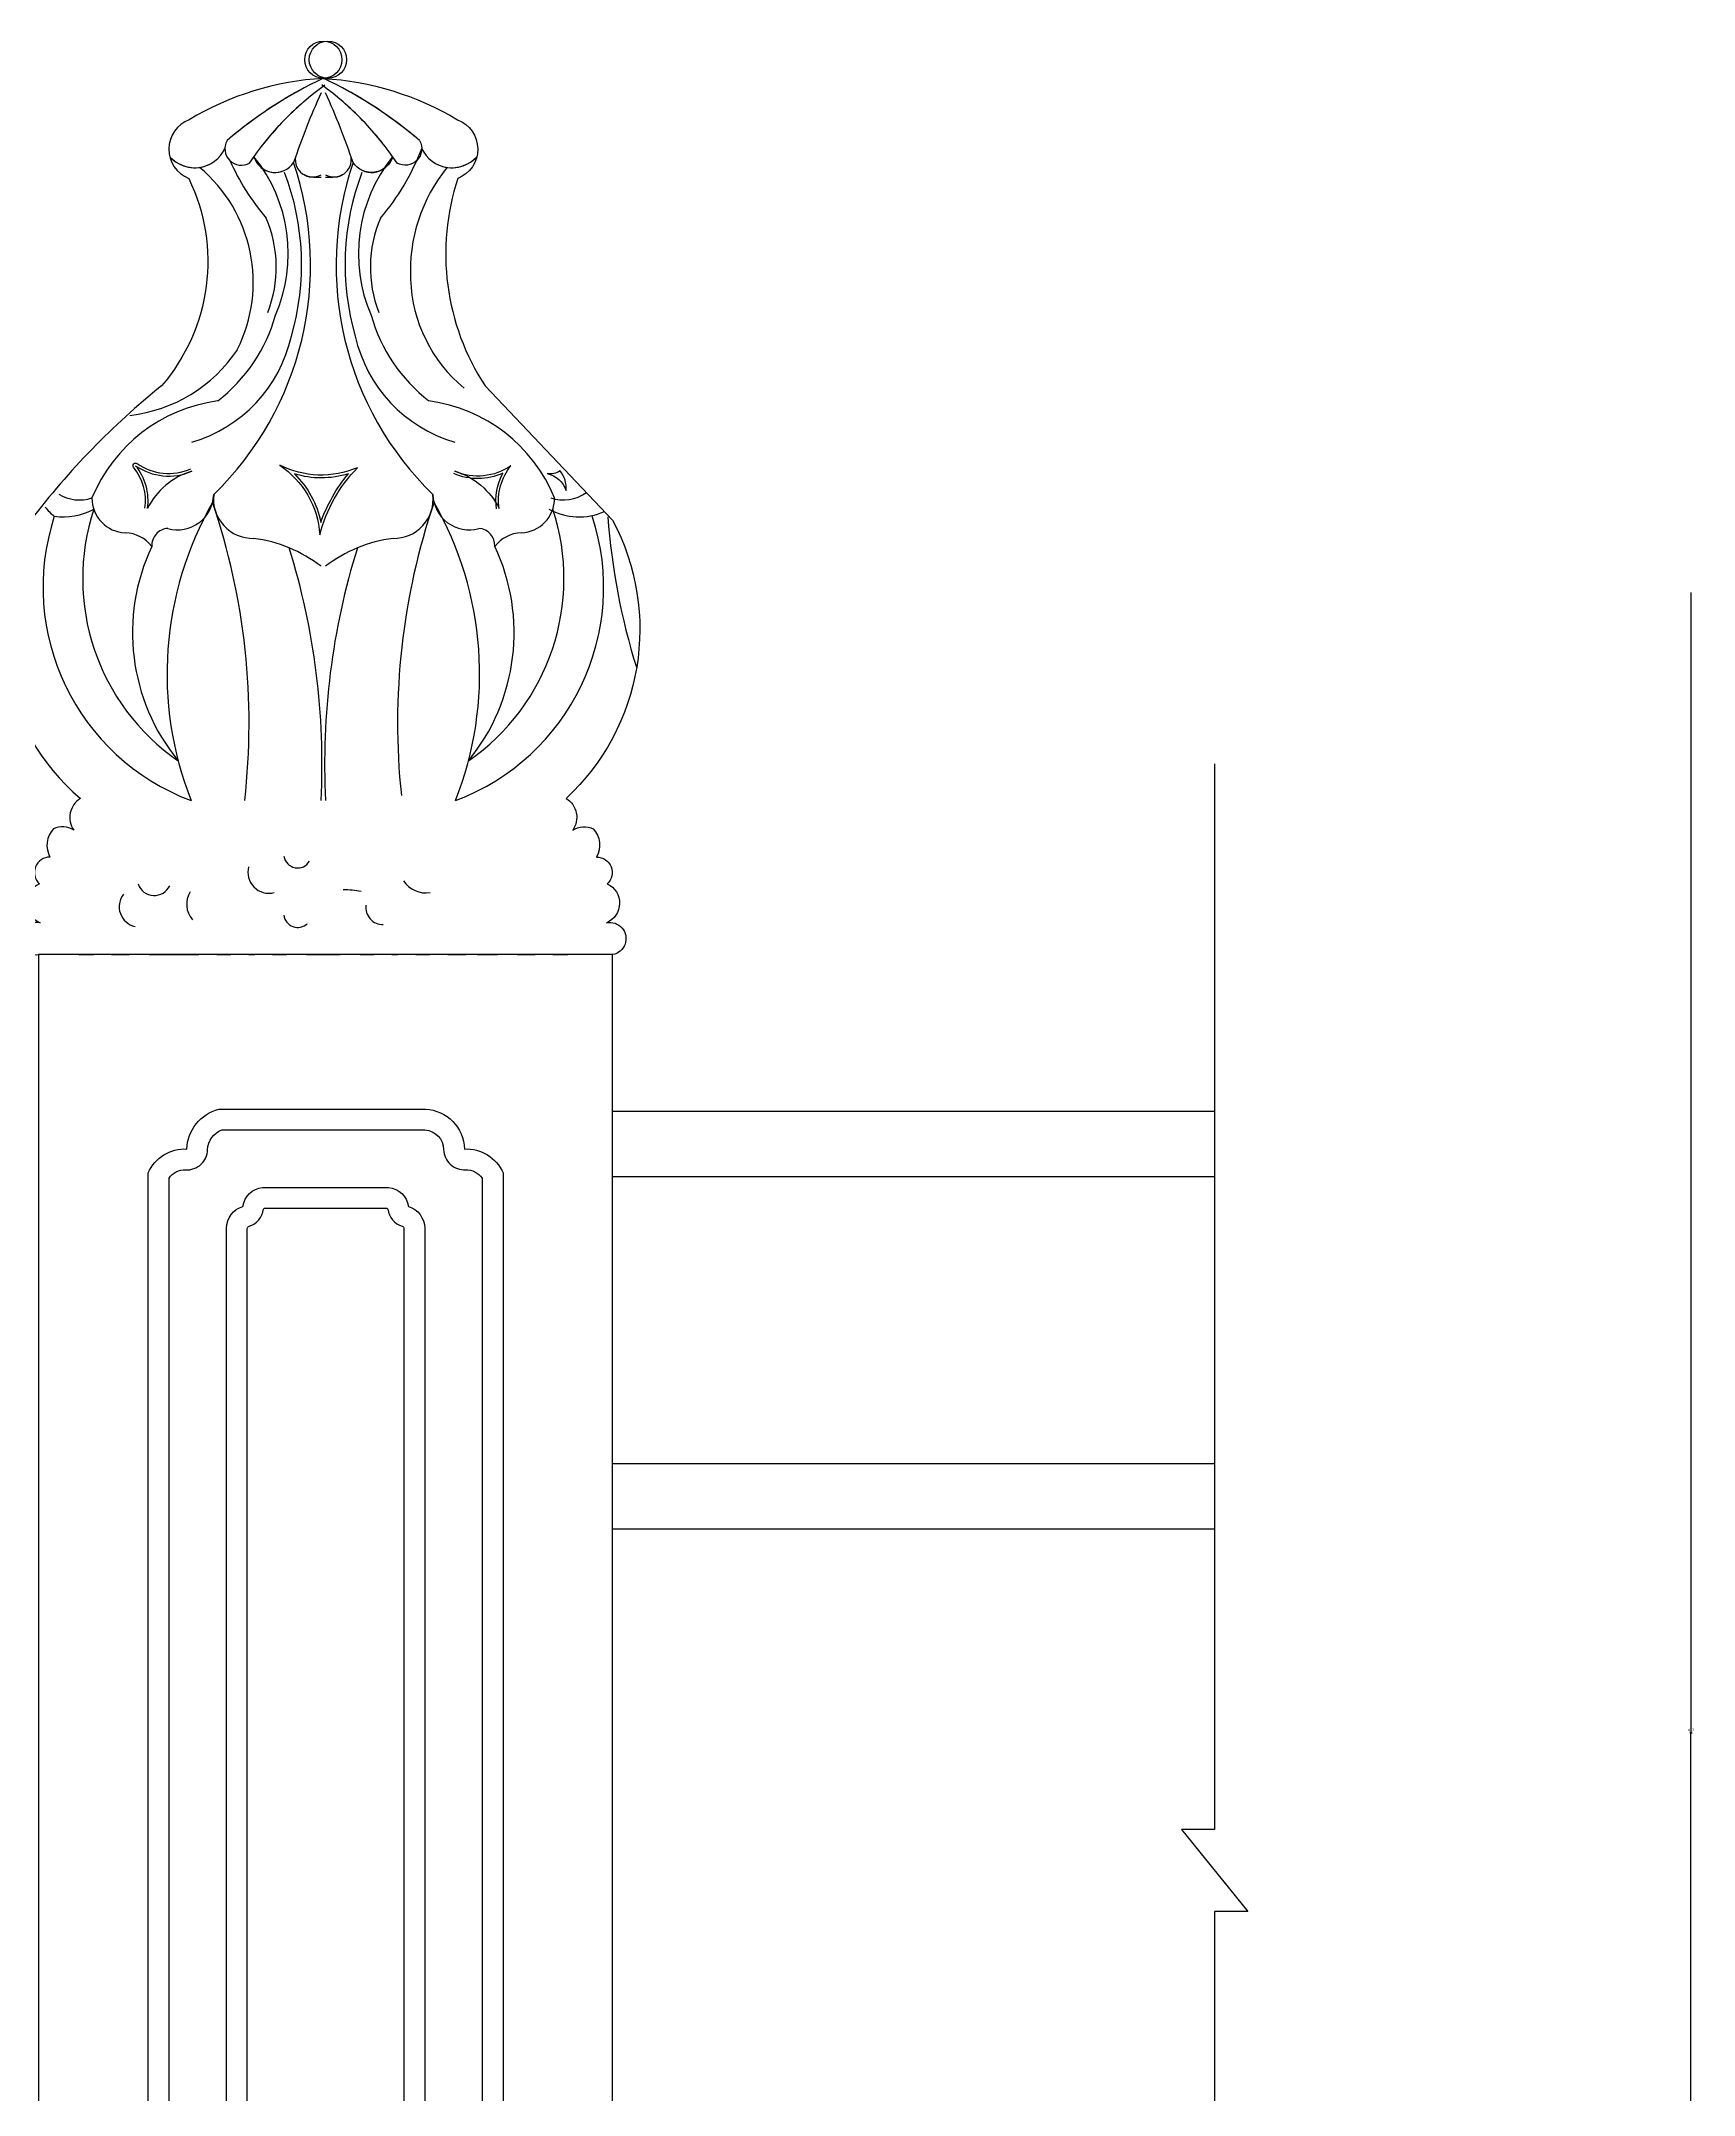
# Model space of a CAD drawing. Header units: metres. Extents: x 0 to 5136, y 0 to 4711.
# Drawn here: x 2660 to 3294, y 3899 to 4686 of the extents above; entities that cross this region are included whole.
import ezdxf

# ---------------------------------------------------------------- set-up
doc = ezdxf.new("R2010")
doc.units = ezdxf.units.M
for name, color, linetype in [('3', 3, 'Continuous'), ('4', 4, 'Continuous'), ('7', 7, 'Continuous'), ('DIM', 3, 'Continuous')]:
    doc.layers.add(name, color=color, linetype=linetype)
doc.dimstyles.get("Standard").update_dxf_attribs({"dimtxt": 2.5, "dimasz": 2.5, "dimexe": 1.25, "dimexo": 0.625, "dimtad": 1, "dimcen": 2.5, "dimazin": 3, "dimtfac": 1, "dimtmove": 0, "dimatfit": 3})

# ---------------------------------------------------------------- blocks, each defined once
blk = doc.blocks.new('*D57')
for p, q in [((3292.85, 4474.91), (3292.85, 4038.03)), ((3292.6, 4038.03), (3292.35, 4038.03)), ((3292.85, 3601.15), (3292.85, 4038.03)), ((3292.85, 4038.03), (3292.85, 4038.03)), ((3293.1, 4038.03), (3293.35, 4038.03))]:
    blk.add_line(p, q)
at = {"layer": 'Defpoints'}
for p in [(3292.85, 4474.91), (3292.85, 4038.03), (3292.85, 3601.15)]:
    blk.add_point(p, dxfattribs=at)
at = {"layer": 'DIM', "insert": (3292.85, 4039.155), "char_height": 1, "attachment_point": 5}
blk.add_mtext('437', dxfattribs=at)

msp = doc.modelspace()

# ---------------------------------------------------------------- linework, layer by layer
at = {"layer": '3'}
for points in [[(2731.78, 4648.11, 0.76), (2740.43, 4639.48, -0.09), (2769.25, 4669.41)], [(2805.57, 4648.11, -0.76), (2796.92, 4639.48, 0.09), (2768.1, 4669.41)], [(2742.1, 4641.92, 0.64), (2757.29, 4639.73)], [(2795.25, 4641.92, -0.64), (2780.06, 4639.73)], [(2700.3, 4507.24, 0.21), (2695.97, 4522.93, -0.87), (2697.33, 4524.38, 0.26), (2717.85, 4522.33)], [(2835.07, 4506.97, -0.16), (2837.49, 4520.65, -0.21), (2818.71, 4520.5)], [(2854.41, 4520.6, -0.26), (2861.76, 4514.05, 0.19), (2859.42, 4521.6, -0.24), (2854.41, 4520.6)], [(2675.58, 4396.09, 0.43), (2673.07, 4383.91, 0.24), (2665.23, 4384.49, 0.32), (2663.92, 4373.6, 0.68), (2659.85, 4363.36, 0.65), (2660.1, 4348.45, 1.17), (2659.55, 4336.23)], [(2861.77, 4396.09, -0.43), (2864.28, 4383.91, -0.24), (2872.12, 4384.49, -0.32), (2873.43, 4373.6, -0.68), (2877.51, 4363.36, -0.65), (2877.25, 4348.45, -1.01), (2879.55, 4336.23)], [(2709.55, 3316.23), (2709.55, 4250.62, -0.26), (2715.95, 4253.77, 0.42), (2724.35, 4261.51, -0.31), (2729.81, 4269.06), (2807.61, 4269.06, -0.39), (2814.8, 4261.55, 0.42), (2823.18, 4253.77, -0.26), (2829.55, 4250.62), (2829.55, 3316.23)], [(2739.55, 3316.23), (2739.55, 4231.32, -0.31), (2740.21, 4232.16, 0.29), (2745.75, 4238.66, -0.26), (2746.06, 4239.06), (2793.05, 4239.06, -0.26), (2793.36, 4238.66, 0.29), (2798.9, 4232.16, -0.31), (2799.55, 4231.32), (2799.55, 3316.23)]]:
    msp.add_lwpolyline(points, format="xyb", dxfattribs=at)
msp.add_lwpolyline([(2767.71, 4501.79, -0.09), (2778.28, 4520.43, -0.15), (2757.62, 4520.41, -0.15)], format="xyb", close=True, dxfattribs=at)
for points in [[(3110.29, 4409.27), (3110.29, 4022.72), (3110.29, 4001.09), (3097.6, 4001.09), (3122.98, 3969.62), (3110.29, 3969.62), (3110.29, 3931.55), (3110.29, 3239.04)], [(2674.96, 4336.23), (2680.69, 4336.23)], [(2687.53, 4336.23), (2694.22, 4336.23)], [(2701.93, 4336.23), (2720.99, 4336.23)], [(2727.83, 4336.23), (2733.22, 4336.23)], [(2740.06, 4336.23), (2742.39, 4336.23)], [(2749.24, 4336.23), (2754.54, 4336.23)], [(2762.24, 4336.23), (2775.11, 4336.23)], [(2782.81, 4336.23), (2788.12, 4336.23)], [(2794.96, 4336.23), (2797.29, 4336.23)], [(2804.13, 4336.23), (2809.52, 4336.23)], [(2816.36, 4336.23), (2823.35, 4336.23)], [(2827.82, 4336.23), (2835.42, 4336.23)], [(2843.13, 4336.23), (2849.82, 4336.23)], [(2856.67, 4336.23), (2862.39, 4336.23)]]:
    msp.add_lwpolyline(points, dxfattribs=at)
for centre, radius, start, end in [((2837.85, 4524.44), 162.93, 115.12, 130.62), ((3045.96, 4541.45), 304.94, 155.81, 161.2), ((2699.5, 4524.44), 162.93, 49.38, 64.88), ((2491.39, 4541.45), 304.94, 18.8, 24.19), ((2719.4, 4650.56), 12.84, 222.28, 334.43), ((2720.47, 4677.99), 92.02, 319.66, 339), ((2817.95, 4650.56), 12.84, 205.57, 317.72), ((2684.28, 4593.77), 57.54, 333.38, 50.01), ((2816.89, 4677.99), 92.02, 204.02, 220.34), ((2661.61, 4600.68), 98.73, 343.86, 20.87), ((2757.29, 4639.73), 0, 351.12, 154.13), ((2764.55, 4640.76), 6.61, 169.88, 299.4), ((2772.8, 4640.76), 6.61, 240.6, 10.12), ((2875.74, 4600.68), 98.73, 159.13, 196.14), ((2780.06, 4639.73), 0, 25.87, 188.88), ((2865.74, 4597.94), 63.71, 141.2, 182.78), ((2703.09, 4599.56), 47.56, 338.68, 23.36), ((2834.26, 4599.56), 47.56, 156.64, 201.32), ((2858.43, 4596.88), 56.36, 182.08, 230.65), ((2702.89, 4585.24), 54.89, 286.32, 347.36), ((2834.46, 4585.24), 54.89, 192.64, 253.68), ((2687.96, 4599.85), 57.42, 276.59, 326.29), ((2840.81, 4443.86), 132.03, 150.18, 201.61), ((2476.72, 4424.83), 263.5, 353.55, 18.75), ((3060.63, 4424.83), 263.5, 161.25, 186.01), ((2696.55, 4443.86), 132.03, 338.39, 29.82), ((2748.57, 4477.06), 87.32, 161.88, 249.54), ((2761.42, 4480.32), 84.97, 161.76, 235.32), ((2788.78, 4477.06), 87.32, 290.46, 18.12), ((2775.94, 4480.32), 84.97, 304.68, 18.24), ((3133.15, 4522.56), 256.1, 184.16, 197.31), ((2773.12, 4459.56), 77.58, 154.76, 219.27), ((2491.75, 4409.63), 276.42, 357.02, 17.35), ((3045.6, 4409.63), 276.42, 162.65, 182.98), ((2764.23, 4459.56), 77.58, 320.73, 25.24)]:
    msp.add_arc(centre, radius, start, end, dxfattribs=at)
at = {"layer": '4'}
for points in [[(2768.68, 4671.95, 0.12), (2717.23, 4656.12, 0.68), (2717.07, 4633.62, -0.3), (2706.65, 4554.15, 0.06), (2656.51, 4502.63, 0.36), (2675.58, 4396.09), (2675.58, 4396.09)], [(2768.68, 4671.95, -0.12), (2820.12, 4656.12, -0.68), (2820.28, 4633.62, 0.23), (2830.7, 4554.15), (2879.55, 4502.63, -0.34), (2861.77, 4396.09), (2861.77, 4396.09)]]:
    msp.add_lwpolyline(points, format="xyb", dxfattribs=at)
msp.add_lwpolyline([(2879.55, 3316.23), (2879.55, 4336.23), (2873.23, 4336.23), (2659.55, 4336.23), (2659.55, 3316.23)], dxfattribs=at)
for centre in [(2768.68, 4679.09), (2770.43, 4679.09)]:
    msp.add_circle(centre, 7.14, dxfattribs=at)
at = {"layer": '7'}
for p, q in [((2879.55, 4276.23), (3110.29, 4276.23)), ((2897.62, 4276.23), (3110.29, 4276.23)), ((2879.55, 4251.23), (3110.29, 4251.23)), ((2897.62, 4251.23), (3110.29, 4251.23)), ((2879.55, 4141.23), (3110.29, 4141.23)), ((2897.62, 4141.23), (3110.29, 4141.23)), ((2879.55, 4116.23), (3110.29, 4116.23)), ((2897.62, 4116.23), (3110.29, 4116.23))]:
    msp.add_line(p, q, dxfattribs=at)
for points in [[(2701.29, 4507.1, 0.21), (2696.75, 4523.56, 0.26), (2718.25, 4521.41)], [(2718.25, 4521.41, 0.21), (2701.29, 4507.1)], [(2767.35, 4497.12, -0.13), (2781.72, 4522.75, -0.22), (2751.95, 4523.77, -0.23), (2767.35, 4497.12)], [(2836.06, 4507.1, -0.21), (2840.6, 4523.56, -0.26), (2819.1, 4521.41)], [(2819.1, 4521.41, -0.21), (2836.06, 4507.1)], [(2701.55, 3316.23), (2701.55, 4252.64, -0.31), (2716.36, 4261.76, -0.33), (2728.63, 4277.06), (2807.84, 4277.06, -0.39), (2822.8, 4261.76, -0.31), (2837.55, 4252.64), (2837.55, 3316.23)], [(2731.55, 3316.23), (2731.55, 4231.42, -0.32), (2737.83, 4239.8, -0.34), (2745.4, 4247.06), (2793.71, 4247.06, -0.34), (2801.28, 4239.8, -0.32), (2807.55, 4231.42), (2807.55, 3316.23)]]:
    msp.add_lwpolyline(points, format="xyb", dxfattribs=at)
for centre, radius, start, end in [((2837.85, 4524.44), 162.93, 118.65, 129.69), ((2699.5, 4524.44), 162.93, 50.31, 61.35), ((2837.37, 4574.99), 116.43, 131.48, 141.83), ((2699.98, 4574.99), 116.43, 38.17, 48.52), ((2719.4, 4650.56), 12.84, 222.28, 295.47), ((2641.31, 4600.34), 122.48, 314.17, 18.76), ((2696.14, 4604.75), 59.11, 336.53, 38.96), ((2750.2, 4644.31), 8.44, 231.21, 296.3), ((2766.18, 4645.85), 11.81, 242.53, 277.89), ((2771.18, 4645.85), 11.81, 262.11, 297.47), ((2896.04, 4600.34), 122.48, 161.24, 225.83), ((2841.21, 4604.75), 59.11, 141.04, 203.47), ((2787.15, 4644.31), 8.44, 243.7, 308.79), ((2817.95, 4650.56), 12.84, 244.53, 317.72), ((2690.04, 4598.04), 62.62, 307.53, 344.41), ((2847.31, 4598.04), 62.62, 195.59, 232.47), ((2736.37, 4487.98), 60.94, 97.72, 157.62), ((2800.98, 4487.98), 60.94, 22.38, 82.28), ((2675.25, 4525.66), 15.24, 238.54, 288.23), ((2693.36, 4511.18), 13.35, 179.99, 267.69), ((2712.79, 4512.87), 13.87, 254.46, 358.41), ((2741.7, 4510.82), 15.13, 173.67, 270.96), ((2795.66, 4510.82), 15.13, 269.04, 6.33), ((2824.56, 4512.87), 13.87, 181.59, 285.54), ((2843.99, 4511.18), 13.35, 272.31, 0.01), ((2860.59, 4525.66), 15.24, 251.77, 305.8), ((2675.63, 4517.88), 16.96, 216.8, 233.65), ((2669.14, 4528), 24.06, 261.47, 298.75), ((2866.69, 4528), 24.06, 241.25, 293.77), ((2692.19, 4484.17), 13.69, 38.18, 87.35), ((2709.45, 4493.01), 6.51, 93.33, 183.33), ((2735.29, 4443), 53.11, 52.26, 82.8), ((2802.06, 4443), 53.11, 97.2, 127.74), ((2827.9, 4493.01), 6.51, 356.67, 86.67), ((2845.16, 4484.17), 13.69, 92.65, 141.82), ((2747.87, 4367.85), 8.11, 165.46, 283.92), ((2758.82, 4374.72), 5.28, 188.93, 330.01), ((2698.14, 4354.59), 7.71, 141.3, 258.22), ((2703.89, 4365.44), 6.55, 199.02, 334.83), ((2725.31, 4355.5), 9.02, 147.63, 220.77), ((2776.33, 4325.35), 35.72, 78.93, 90), ((2808.08, 4370.32), 10.46, 213.68, 278.65), ((2791.5, 4354.26), 6.53, 172.16, 271.49), ((2758.87, 4352.02), 5.37, 187.68, 312.71)]:
    msp.add_arc(centre, radius, start, end, dxfattribs=at)

# ---------------------------------------------------------------- dimensions: what is measured, and where the dimension line sits
at = {"layer": 'DIM'}
dim = msp.add_linear_dim(base=(3292.85, 4038.03), p1=(3292.85, 4474.91), p2=(3292.85, 3601.15), text='437', dimstyle='Standard', dxfattribs=at)
dim.commit()
dim.dimension.update_dxf_attribs({"geometry": '*D57', "text_midpoint": (3292.85, 4039.155)})

doc.saveas('drawing.dxf')
